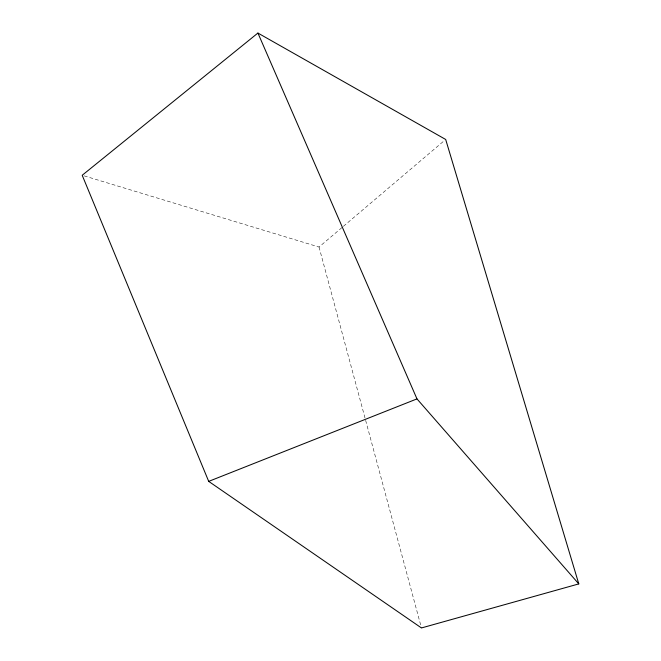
<?xml version="1.0" encoding="UTF-8"?>
<svg xmlns="http://www.w3.org/2000/svg" width="661" height="661" viewBox="0 0 661 661"><rect width="100%" height="100%" fill="white"/><g stroke="black" fill="none" stroke-linecap="round" stroke-linejoin="round"><path stroke-width="0.5" stroke-dasharray="3.31 2.48" d="M84.178 175.867L319.032 247.032L342.629 226.987M343.414 226.318L444.894 140.14M319.032 247.032L421.462 627.95"/><path stroke-width="0.99" d="M257.914 33.05L82.204 175.272L208.702 481.382L421.462 627.95L578.796 583.903L445.688 139.471L257.914 33.05L416.975 398.897L578.796 583.903M208.702 481.382L416.975 398.897"/></g></svg>
